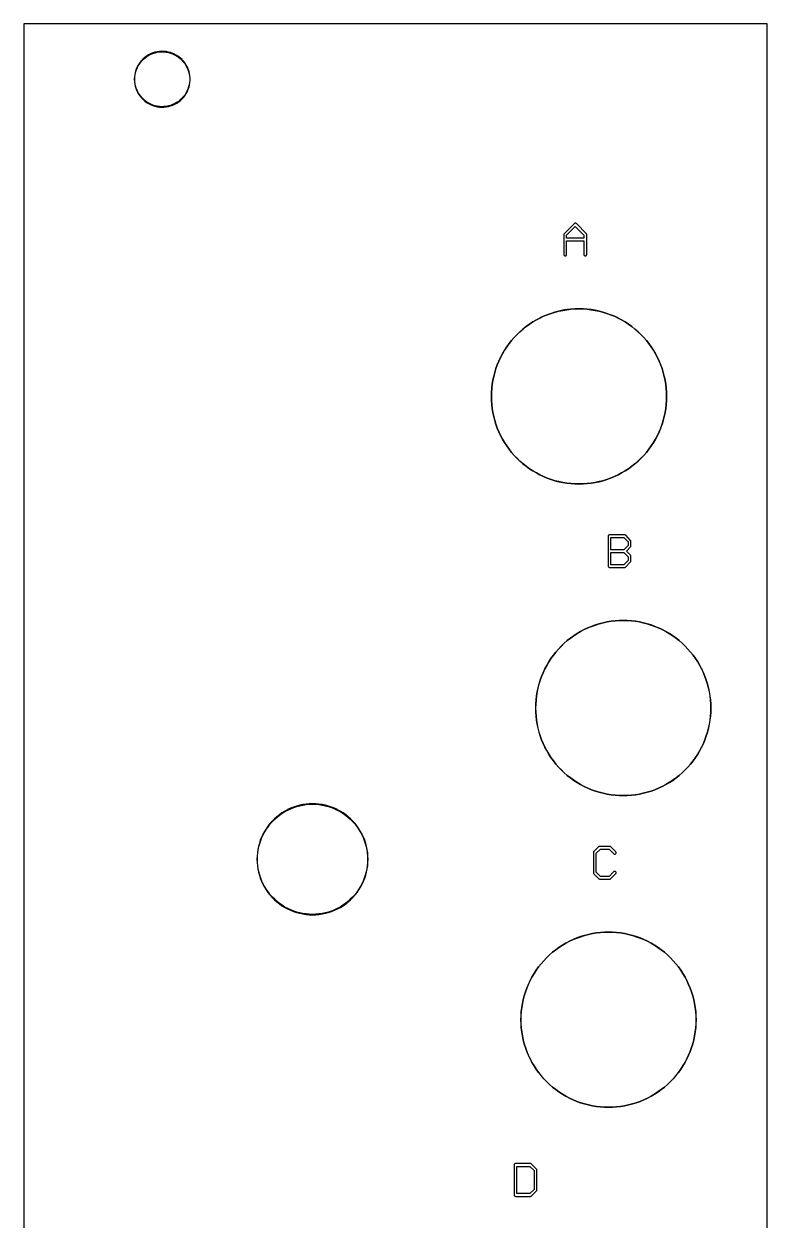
# Model space of a CAD drawing. Extents: x 7 to 47, y 9 to 138.
# Drawn here: x 6.9 to 47.2, y 72.9 to 137.8 of the extents above; entities that cross this region are included whole.
import ezdxf

# ---------------------------------------------------------------- set-up
doc = ezdxf.new("R2010")
doc.units = 0

msp = doc.modelspace()

# ---------------------------------------------------------------- linework, layer by layer
at = {"color": 5, "true_color": 0x0000ff}
msp.add_polyline3d([(47.19574, 9.25322, 0), (47.19574, 137.75436, 0), (6.89355, 137.75436, 0), (6.89355, 9.25322, 0), (47.19574, 9.25322, 0)], close=True, dxfattribs=at)
at = {"color": 34, "true_color": 0x008000}
for points in [[(6.89356, 9.25322, 0), (47.19574, 9.25322, 0), (47.19574, 137.75436, 0), (6.89356, 137.75436, 0), (6.89356, 9.25322, 0)], [(14.24177, 136.26083, 0), (14.11985, 136.24305, 0), (14.11593, 136.24243, 0), (13.99655, 136.21449, 0), (13.87971, 136.17893, 0), (13.76541, 136.13321, 0), (13.76187, 136.1314, 0), (13.65265, 136.07552, 0), (13.54851, 136.01203, 0), (13.45199, 135.93837, 0), (13.35801, 135.85709, 0), (13.26884, 135.76792, 0), (13.19264, 135.67393, 0), (13.12152, 135.57488, 0), (13.05802, 135.4682, 0), (13.05622, 135.46466, 0), (13.00542, 135.3529, 0), (12.9597, 135.2386, 0), (12.92668, 135.12176, 0), (12.90128, 135.00237, 0), (12.90065, 134.99846, 0), (12.88542, 134.87654, 0), (12.88034, 134.75461, 0), (12.88542, 134.6327, 0), (12.90065, 134.51077, 0), (12.90128, 134.50684, 0), (12.92668, 134.38747, 0), (12.9597, 134.27063, 0), (13.00542, 134.15633, 0), (13.05622, 134.04457, 0), (13.05802, 134.04103, 0), (13.12152, 133.93435, 0), (13.19264, 133.83528, 0), (13.26884, 133.74131, 0), (13.27165, 133.73849, 0), (13.27167, 133.73848, 0), (13.35801, 133.65214, 0), (13.45199, 133.57086, 0), (13.54851, 133.4972, 0), (13.65265, 133.43369, 0), (13.76187, 133.37782, 0), (13.76541, 133.37602, 0), (13.87971, 133.3303, 0), (13.99655, 133.29473, 0), (14.11593, 133.26679, 0), (14.11985, 133.26618, 0), (14.24177, 133.2484, 0), (14.3637, 133.24078, 0), (14.48562, 133.24331, 0), (14.60753, 133.25602, 0), (14.61146, 133.25664, 0), (14.73338, 133.2795, 0), (14.85022, 133.30998, 0), (14.96452, 133.35316, 0), (15.07628, 133.40396, 0), (15.07982, 133.40575, 0), (15.1865, 133.46418, 0), (15.2881, 133.53276, 0), (15.38462, 133.60896, 0), (15.47352, 133.69278, 0), (15.47633, 133.69559, 0), (15.55761, 133.78702, 0), (15.63381, 133.88355, 0), (15.69985, 133.98768, 0), (15.75573, 134.09691, 0), (15.75753, 134.10045, 0), (15.80833, 134.21221, 0), (15.84643, 134.32651, 0), (15.87691, 134.44589, 0), (15.89723, 134.56781, 0), (15.89785, 134.57173, 0), (15.90802, 134.69366, 0), (15.90802, 134.81557, 0), (15.89785, 134.9375, 0), (15.89723, 134.94142, 0), (15.87691, 135.06334, 0), (15.84643, 135.18271, 0), (15.80833, 135.29702, 0), (15.75753, 135.40878, 0), (15.75573, 135.41232, 0), (15.69985, 135.52153, 0), (15.63381, 135.62567, 0), (15.55761, 135.72219, 0), (15.47633, 135.81364, 0), (15.47352, 135.81645, 0), (15.38462, 135.90027, 0), (15.2881, 135.97647, 0), (15.1865, 136.04505, 0), (15.07982, 136.10346, 0), (15.07628, 136.10526, 0), (14.96452, 136.15607, 0), (14.85022, 136.19925, 0), (14.73338, 136.22972, 0), (14.61146, 136.25259, 0), (14.60753, 136.25322, 0), (14.48562, 136.26592, 0), (14.3637, 136.26845, 0), (14.24177, 136.26083, 0)], [(14.60627, 133.28129, 0), (14.48562, 133.26871, 0), (14.3637, 133.26618, 0), (14.24177, 133.2738, 0), (14.12325, 133.29108, 0), (14.0044, 133.31889, 0), (13.88756, 133.35445, 0), (13.77336, 133.40013, 0), (13.66758, 133.45425, 0), (13.56344, 133.51775, 0), (13.46692, 133.59141, 0), (13.37301, 133.67262, 0), (13.28939, 133.75624, 0), (13.21319, 133.85022, 0), (13.14207, 133.94927, 0), (13.07938, 134.0546, 0), (13.02957, 134.16417, 0), (12.98385, 134.27848, 0), (12.95083, 134.39532, 0), (12.92577, 134.51312, 0), (12.91082, 134.6327, 0), (12.90574, 134.75461, 0), (12.91082, 134.87654, 0), (12.92577, 134.99611, 0), (12.95083, 135.11391, 0), (12.98385, 135.23075, 0), (13.02957, 135.34504, 0), (13.0794, 135.45466, 0), (13.14207, 135.55994, 0), (13.21319, 135.65901, 0), (13.28939, 135.75299, 0), (13.37294, 135.83654, 0), (13.46692, 135.91782, 0), (13.56344, 135.99148, 0), (13.66758, 136.05498, 0), (13.77336, 136.1091, 0), (13.88756, 136.15477, 0), (14.0044, 136.19034, 0), (14.12325, 136.21815, 0), (14.24177, 136.23543, 0), (14.3637, 136.24305, 0), (14.48562, 136.24052, 0), (14.60615, 136.22796, 0), (14.72553, 136.20558, 0), (14.84237, 136.17509, 0), (14.95667, 136.13192, 0), (15.06694, 136.0818, 0), (15.17157, 136.02449, 0), (15.27317, 135.95592, 0), (15.36969, 135.87972, 0), (15.45672, 135.79766, 0), (15.53706, 135.70727, 0), (15.61326, 135.61075, 0), (15.6793, 135.50661, 0), (15.73343, 135.40081, 0), (15.78418, 135.28917, 0), (15.82228, 135.17487, 0), (15.85276, 135.05549, 0), (15.87248, 134.9372, 0), (15.88262, 134.81557, 0), (15.88262, 134.69366, 0), (15.87248, 134.57203, 0), (15.85276, 134.45374, 0), (15.82228, 134.33436, 0), (15.78418, 134.22005, 0), (15.73347, 134.1085, 0), (15.6793, 134.00262, 0), (15.61326, 133.89848, 0), (15.53706, 133.80196, 0), (15.45666, 133.71151, 0), (15.36969, 133.62951, 0), (15.27317, 133.55331, 0), (15.17157, 133.48473, 0), (15.06694, 133.42743, 0), (14.95667, 133.37731, 0), (14.84237, 133.33412, 0), (14.72553, 133.30365, 0), (14.60627, 133.28129, 0)], [(36.18923, 126.3793, 0), (36.1784, 126.35806, 0), (36.17467, 126.33451, 0), (36.17467, 125.24994, 0), (36.1784, 125.22639, 0), (36.18923, 125.20515, 0), (36.20609, 125.18829, 0), (36.22733, 125.17746, 0), (36.25087, 125.17374, 0), (36.27442, 125.17746, 0), (36.29566, 125.18829, 0), (36.31252, 125.20515, 0), (36.32335, 125.22639, 0), (36.32707, 125.24994, 0), (36.32707, 125.98654, 0), (37.26179, 125.98654, 0), (37.26179, 125.24994, 0), (37.26552, 125.22639, 0), (37.27635, 125.20515, 0), (37.29321, 125.18829, 0), (37.31445, 125.17746, 0), (37.33799, 125.17374, 0), (37.36154, 125.17746, 0), (37.38277, 125.18829, 0), (37.39964, 125.20515, 0), (37.41046, 125.22639, 0), (37.41419, 125.24994, 0), (37.41419, 126.33451, 0), (37.41046, 126.35806, 0), (37.39964, 126.3793, 0), (36.85609, 126.92284, 0), (36.85608, 126.92286, 0), (36.83921, 126.93972, 0), (36.81798, 126.95055, 0), (36.79444, 126.95427, 0), (36.77089, 126.95055, 0), (36.74965, 126.93972, 0), (36.18923, 126.3793, 0)], [(37.26179, 126.13894, 0), (36.32707, 126.13894, 0), (36.32707, 126.30428, 0), (36.79444, 126.77165, 0), (37.26179, 126.30429, 0), (37.26179, 126.13894, 0)], [(36.77666, 122.29973, 0), (36.55567, 122.28449, 0), (36.33977, 122.25909, 0), (36.33938, 122.25902, 0), (36.12093, 122.22346, 0), (35.90758, 122.17774, 0), (35.69422, 122.1244, 0), (35.48594, 122.05836, 0), (35.27765, 121.9847, 0), (35.077, 121.90088, 0), (34.87634, 121.8069, 0), (34.87599, 121.80672, 0), (34.68295, 121.70512, 0), (34.49499, 121.59336, 0), (34.30957, 121.47398, 0), (34.13177, 121.34444, 0), (33.95905, 121.20982, 0), (33.79395, 121.06504, 0), (33.63647, 120.91264, 0), (33.63619, 120.91236, 0), (33.48379, 120.75488, 0), (33.33901, 120.58978, 0), (33.20438, 120.41706, 0), (33.07485, 120.23926, 0), (32.95547, 120.05384, 0), (32.84371, 119.86588, 0), (32.84353, 119.86553, 0), (32.7421, 119.67284, 0), (32.74193, 119.67249, 0), (32.64795, 119.47183, 0), (32.56413, 119.27117, 0), (32.49047, 119.06289, 0), (32.42443, 118.85461, 0), (32.37109, 118.64125, 0), (32.32537, 118.42789, 0), (32.28981, 118.20945, 0), (32.28975, 118.20906, 0), (32.26435, 117.99316, 0), (32.24911, 117.77218, 0), (32.24403, 117.55373, 0), (32.24911, 117.3353, 0), (32.26435, 117.11432, 0), (32.28975, 116.89841, 0), (32.28981, 116.89802, 0), (32.32537, 116.67958, 0), (32.37109, 116.46622, 0), (32.42443, 116.25286, 0), (32.49047, 116.04458, 0), (32.56413, 115.8363, 0), (32.64795, 115.63564, 0), (32.74193, 115.43498, 0), (32.7421, 115.43463, 0), (32.84371, 115.24159, 0), (32.95547, 115.05363, 0), (33.07485, 114.86821, 0), (33.20438, 114.69041, 0), (33.33901, 114.51769, 0), (33.48379, 114.35259, 0), (33.63619, 114.19511, 0), (33.63647, 114.19483, 0), (33.79395, 114.04243, 0), (33.95905, 113.89765, 0), (34.13177, 113.76303, 0), (34.30957, 113.63349, 0), (34.49499, 113.51411, 0), (34.68295, 113.40235, 0), (34.87599, 113.30075, 0), (34.87634, 113.30057, 0), (35.077, 113.20659, 0), (35.27765, 113.12277, 0), (35.48594, 113.04911, 0), (35.69422, 112.98307, 0), (35.90758, 112.92973, 0), (36.12093, 112.88401, 0), (36.33938, 112.84845, 0), (36.33977, 112.84838, 0), (36.55567, 112.82299, 0), (36.77666, 112.80774, 0), (36.99508, 112.80266, 0), (37.21354, 112.80774, 0), (37.43452, 112.82299, 0), (37.65041, 112.84838, 0), (37.65081, 112.84845, 0), (37.86925, 112.88401, 0), (38.08261, 112.92973, 0), (38.29596, 112.98307, 0), (38.50425, 113.04911, 0), (38.71253, 113.12277, 0), (38.91319, 113.20659, 0), (39.11385, 113.30057, 0), (39.11419, 113.30075, 0), (39.30724, 113.40235, 0), (39.49519, 113.51411, 0), (39.68061, 113.63349, 0), (39.85842, 113.76303, 0), (40.03114, 113.89765, 0), (40.19624, 114.04243, 0), (40.35372, 114.19483, 0), (40.354, 114.19511, 0), (40.5064, 114.35259, 0), (40.65117, 114.51769, 0), (40.7858, 114.69041, 0), (40.91534, 114.86821, 0), (41.03472, 115.05363, 0), (41.14647, 115.24159, 0), (41.24808, 115.43463, 0), (41.24826, 115.43498, 0), (41.34223, 115.63564, 0), (41.42606, 115.8363, 0), (41.49972, 116.04458, 0), (41.56575, 116.25286, 0), (41.6191, 116.46622, 0), (41.66482, 116.67958, 0), (41.70038, 116.89802, 0), (41.70044, 116.89841, 0), (41.72584, 117.11432, 0), (41.74107, 117.3353, 0), (41.74616, 117.55373, 0), (41.74107, 117.77218, 0), (41.72584, 117.99316, 0), (41.70044, 118.20906, 0), (41.70038, 118.20945, 0), (41.66489, 118.42748, 0), (41.66489, 118.42749, 0), (41.66482, 118.42789, 0), (41.6191, 118.64125, 0), (41.56575, 118.85461, 0), (41.49972, 119.06289, 0), (41.42606, 119.27117, 0), (41.34223, 119.47183, 0), (41.24826, 119.67249, 0), (41.24808, 119.67284, 0), (41.14665, 119.86553, 0), (41.14647, 119.86588, 0), (41.03472, 120.05384, 0), (40.91534, 120.23926, 0), (40.7858, 120.41706, 0), (40.65117, 120.58978, 0), (40.5064, 120.75488, 0), (40.354, 120.91236, 0), (40.35372, 120.91264, 0), (40.19624, 121.06504, 0), (40.03114, 121.20982, 0), (39.85842, 121.34444, 0), (39.68061, 121.47398, 0), (39.49519, 121.59336, 0), (39.30724, 121.70512, 0), (39.11419, 121.80672, 0), (39.11385, 121.8069, 0), (38.91319, 121.90088, 0), (38.71253, 121.9847, 0), (38.50425, 122.05836, 0), (38.29596, 122.1244, 0), (38.08261, 122.17774, 0), (37.86925, 122.22346, 0), (37.65081, 122.25902, 0), (37.65041, 122.25909, 0), (37.43452, 122.28449, 0), (37.21354, 122.29973, 0), (36.99508, 122.30481, 0), (36.77666, 122.29973, 0)], [(37.43452, 112.82553, 0), (37.21354, 112.81029, 0), (36.99508, 112.8052, 0), (36.77666, 112.81029, 0), (36.55567, 112.82553, 0), (36.33977, 112.85093, 0), (36.33976, 112.85093, 0), (36.12173, 112.88642, 0), (35.90837, 112.93214, 0), (35.69501, 112.98548, 0), (35.48673, 113.05152, 0), (35.27845, 113.12518, 0), (35.07779, 113.209, 0), (34.8772, 113.30295, 0), (34.68444, 113.4044, 0), (34.49648, 113.51616, 0), (34.31106, 113.63554, 0), (34.13326, 113.76508, 0), (33.96054, 113.8997, 0), (33.79544, 114.04448, 0), (33.6381, 114.19674, 0), (33.48584, 114.35408, 0), (33.34106, 114.51918, 0), (33.20644, 114.6919, 0), (33.0769, 114.8697, 0), (32.95752, 115.05512, 0), (32.84576, 115.24308, 0), (32.74434, 115.43577, 0), (32.65036, 115.63643, 0), (32.56654, 115.83709, 0), (32.49288, 116.04537, 0), (32.42684, 116.25365, 0), (32.3735, 116.46701, 0), (32.32785, 116.67998, 0), (32.32777, 116.68037, 0), (32.29229, 116.8984, 0), (32.29229, 116.89841, 0), (32.26688, 117.11432, 0), (32.25165, 117.3353, 0), (32.24657, 117.55373, 0), (32.25165, 117.77218, 0), (32.26688, 117.99316, 0), (32.29229, 118.20906, 0), (32.32777, 118.4271, 0), (32.3735, 118.64046, 0), (32.42684, 118.85382, 0), (32.49288, 119.0621, 0), (32.56654, 119.27038, 0), (32.65036, 119.47104, 0), (32.74431, 119.67163, 0), (32.84576, 119.86439, 0), (32.95752, 120.05235, 0), (33.0769, 120.23777, 0), (33.20644, 120.41557, 0), (33.34106, 120.58829, 0), (33.48584, 120.75339, 0), (33.6381, 120.91073, 0), (33.79544, 121.06299, 0), (33.96054, 121.20777, 0), (34.13326, 121.34239, 0), (34.31106, 121.47193, 0), (34.49648, 121.59131, 0), (34.68444, 121.70307, 0), (34.8772, 121.80452, 0), (35.07779, 121.89847, 0), (35.27845, 121.98229, 0), (35.48673, 122.05595, 0), (35.69501, 122.12199, 0), (35.90837, 122.17533, 0), (36.12173, 122.22105, 0), (36.33976, 122.25654, 0), (36.33977, 122.25654, 0), (36.55567, 122.28195, 0), (36.77666, 122.29718, 0), (36.99508, 122.30227, 0), (37.21354, 122.29718, 0), (37.43452, 122.28195, 0), (37.65041, 122.25654, 0), (37.65043, 122.25654, 0), (37.86846, 122.22105, 0), (38.08182, 122.17533, 0), (38.29518, 122.12199, 0), (38.50345, 122.05595, 0), (38.71174, 121.98229, 0), (38.9124, 121.89847, 0), (39.11305, 121.80449, 0), (39.30575, 121.70307, 0), (39.49371, 121.59131, 0), (39.67913, 121.47193, 0), (39.85693, 121.34239, 0), (40.02964, 121.20777, 0), (40.19475, 121.06299, 0), (40.35209, 120.91073, 0), (40.50435, 120.75339, 0), (40.64913, 120.58829, 0), (40.78375, 120.41557, 0), (40.91329, 120.23777, 0), (41.03267, 120.05235, 0), (41.14443, 119.86439, 0), (41.24587, 119.67163, 0), (41.33983, 119.47104, 0), (41.42365, 119.27038, 0), (41.49731, 119.0621, 0), (41.56335, 118.85382, 0), (41.61669, 118.64046, 0), (41.66241, 118.4271, 0), (41.69792, 118.20895, 0), (41.72331, 117.99316, 0), (41.73854, 117.77218, 0), (41.74362, 117.55373, 0), (41.73854, 117.3353, 0), (41.72331, 117.11432, 0), (41.69792, 116.89852, 0), (41.66241, 116.68037, 0), (41.61669, 116.46701, 0), (41.56335, 116.25365, 0), (41.49731, 116.04537, 0), (41.42365, 115.83709, 0), (41.33983, 115.63643, 0), (41.24584, 115.43577, 0), (41.14443, 115.24308, 0), (41.03267, 115.05512, 0), (40.91329, 114.8697, 0), (40.78375, 114.6919, 0), (40.64913, 114.51918, 0), (40.50435, 114.35408, 0), (40.35209, 114.19674, 0), (40.19475, 114.04448, 0), (40.02964, 113.8997, 0), (39.85693, 113.76508, 0), (39.67913, 113.63554, 0), (39.49371, 113.51616, 0), (39.30575, 113.4044, 0), (39.11305, 113.30298, 0), (38.9124, 113.209, 0), (38.71174, 113.12518, 0), (38.50345, 113.05152, 0), (38.29518, 112.98548, 0), (38.08182, 112.93214, 0), (37.86846, 112.88642, 0), (37.65043, 112.85093, 0), (37.65041, 112.85093, 0), (37.43452, 112.82553, 0)], [(39.7974, 108.57577, 0), (39.80823, 108.59701, 0), (39.81196, 108.62055, 0), (39.81196, 108.89233, 0), (39.80823, 108.91588, 0), (39.7974, 108.93712, 0), (39.57253, 109.16412, 0), (39.7974, 109.39111, 0), (39.80823, 109.41235, 0), (39.81196, 109.4359, 0), (39.81196, 109.70513, 0), (39.80823, 109.72868, 0), (39.7974, 109.74992, 0), (39.52816, 110.0217, 0), (39.5113, 110.03856, 0), (39.49006, 110.04939, 0), (39.46652, 110.05311, 0), (38.65117, 110.05311, 0), (38.62763, 110.04939, 0), (38.60638, 110.03856, 0), (38.58953, 110.0217, 0), (38.5787, 110.00046, 0), (38.57497, 109.97691, 0), (38.57497, 108.35131, 0), (38.5787, 108.32777, 0), (38.58953, 108.30653, 0), (38.60638, 108.28967, 0), (38.62763, 108.27884, 0), (38.65117, 108.27511, 0), (39.46652, 108.27511, 0), (39.49006, 108.27884, 0), (39.5113, 108.28967, 0), (39.7974, 108.57577, 0)], [(39.43599, 109.24031, 0), (38.72737, 109.24031, 0), (38.72737, 109.90071, 0), (39.436, 109.90071, 0), (39.65956, 109.67504, 0), (39.65956, 109.46599, 0), (39.43599, 109.24031, 0)], [(39.43628, 108.42751, 0), (38.72737, 108.42751, 0), (38.72737, 109.08791, 0), (39.436, 109.08791, 0), (39.65956, 108.86224, 0), (39.65956, 108.65079, 0), (39.43628, 108.42751, 0)], [(39.17696, 105.40111, 0), (38.95597, 105.38587, 0), (38.74007, 105.36047, 0), (38.73968, 105.3604, 0), (38.52165, 105.32491, 0), (38.52164, 105.32491, 0), (38.52124, 105.32484, 0), (38.30787, 105.27912, 0), (38.09452, 105.22578, 0), (37.88624, 105.15974, 0), (37.67796, 105.08608, 0), (37.4773, 105.00226, 0), (37.27664, 104.90828, 0), (37.27629, 104.9081, 0), (37.08325, 104.8065, 0), (36.89529, 104.69474, 0), (36.70987, 104.57536, 0), (36.53206, 104.44582, 0), (36.35935, 104.3112, 0), (36.19424, 104.16642, 0), (36.03676, 104.01402, 0), (36.03649, 104.01374, 0), (35.88409, 103.85626, 0), (35.73931, 103.69116, 0), (35.60469, 103.51844, 0), (35.47515, 103.34064, 0), (35.35577, 103.15522, 0), (35.24401, 102.96726, 0), (35.24383, 102.96691, 0), (35.14241, 102.77422, 0), (35.14223, 102.77387, 0), (35.04825, 102.57321, 0), (34.96443, 102.37255, 0), (34.89077, 102.16427, 0), (34.82473, 101.95599, 0), (34.77138, 101.74263, 0), (34.72567, 101.52927, 0), (34.7256, 101.52887, 0), (34.7256, 101.52886, 0), (34.6901, 101.31083, 0), (34.69005, 101.31043, 0), (34.66465, 101.09454, 0), (34.64941, 100.87356, 0), (34.64432, 100.65512, 0), (34.64941, 100.43668, 0), (34.66465, 100.2157, 0), (34.69005, 99.9998, 0), (34.6901, 99.9994, 0), (34.72567, 99.78096, 0), (34.77138, 99.5676, 0), (34.82473, 99.35424, 0), (34.89077, 99.14596, 0), (34.96443, 98.93768, 0), (35.04825, 98.73702, 0), (35.14223, 98.53636, 0), (35.14241, 98.53601, 0), (35.24401, 98.34297, 0), (35.35577, 98.15501, 0), (35.47515, 97.96959, 0), (35.60469, 97.79179, 0), (35.73931, 97.61907, 0), (35.88409, 97.45397, 0), (35.88436, 97.45369, 0), (36.03649, 97.29649, 0), (36.03676, 97.29621, 0), (36.19424, 97.14381, 0), (36.35935, 96.99903, 0), (36.53206, 96.86441, 0), (36.70987, 96.73487, 0), (36.89529, 96.61549, 0), (37.08325, 96.50373, 0), (37.08359, 96.50355, 0), (37.27629, 96.40213, 0), (37.27664, 96.40195, 0), (37.4773, 96.30797, 0), (37.67796, 96.22415, 0), (37.88624, 96.15049, 0), (38.09452, 96.08445, 0), (38.30787, 96.03111, 0), (38.52124, 95.98539, 0), (38.52164, 95.98532, 0), (38.52165, 95.98532, 0), (38.73968, 95.94983, 0), (38.74007, 95.94976, 0), (38.95597, 95.92437, 0), (39.17696, 95.90912, 0), (39.39539, 95.90404, 0), (39.61384, 95.90912, 0), (39.83482, 95.92437, 0), (40.05072, 95.94976, 0), (40.05111, 95.94983, 0), (40.26914, 95.98532, 0), (40.26915, 95.98532, 0), (40.26955, 95.98539, 0), (40.4829, 96.03111, 0), (40.69627, 96.08445, 0), (40.90455, 96.15049, 0), (41.11283, 96.22415, 0), (41.31349, 96.30797, 0), (41.51415, 96.40195, 0), (41.5145, 96.40213, 0), (41.70754, 96.50373, 0), (41.8955, 96.61549, 0), (42.08092, 96.73487, 0), (42.25872, 96.86441, 0), (42.43144, 96.99903, 0), (42.59654, 97.14381, 0), (42.75402, 97.29621, 0), (42.7543, 97.29649, 0), (42.9067, 97.45397, 0), (43.05148, 97.61907, 0), (43.1861, 97.79179, 0), (43.31564, 97.96959, 0), (43.43502, 98.15501, 0), (43.54678, 98.34297, 0), (43.64838, 98.53601, 0), (43.64856, 98.53636, 0), (43.74254, 98.73702, 0), (43.82636, 98.93768, 0), (43.90002, 99.14596, 0), (43.96606, 99.35424, 0), (44.0194, 99.5676, 0), (44.06512, 99.78096, 0), (44.10068, 99.9994, 0), (44.10075, 99.9998, 0), (44.12615, 100.2157, 0), (44.14138, 100.43668, 0), (44.14646, 100.65512, 0), (44.14138, 100.87356, 0), (44.12615, 101.09454, 0), (44.10075, 101.31043, 0), (44.10068, 101.31083, 0), (44.06512, 101.52927, 0), (44.0194, 101.74263, 0), (43.96606, 101.95599, 0), (43.90002, 102.16427, 0), (43.82636, 102.37255, 0), (43.74254, 102.57321, 0), (43.64856, 102.77387, 0), (43.64838, 102.77422, 0), (43.54696, 102.96691, 0), (43.54678, 102.96726, 0), (43.43502, 103.15522, 0), (43.31564, 103.34064, 0), (43.1861, 103.51844, 0), (43.05148, 103.69116, 0), (42.9067, 103.85626, 0), (42.7543, 104.01374, 0), (42.75402, 104.01402, 0), (42.59654, 104.16642, 0), (42.43144, 104.3112, 0), (42.25872, 104.44582, 0), (42.08092, 104.57536, 0), (41.8955, 104.69474, 0), (41.70754, 104.8065, 0), (41.5145, 104.9081, 0), (41.51415, 104.90828, 0), (41.31349, 105.00226, 0), (41.11283, 105.08608, 0), (40.90455, 105.15974, 0), (40.69627, 105.22578, 0), (40.4829, 105.27912, 0), (40.26955, 105.32484, 0), (40.26915, 105.32491, 0), (40.26914, 105.32491, 0), (40.05111, 105.3604, 0), (40.05072, 105.36047, 0), (39.83482, 105.38587, 0), (39.61384, 105.40111, 0), (39.39539, 105.40619, 0), (39.17696, 105.40111, 0)], [(39.83482, 95.92691, 0), (39.61384, 95.91167, 0), (39.39539, 95.90659, 0), (39.17696, 95.91167, 0), (38.95597, 95.92691, 0), (38.74007, 95.95231, 0), (38.74006, 95.95231, 0), (38.52203, 95.9878, 0), (38.30867, 96.03352, 0), (38.09531, 96.08686, 0), (37.88703, 96.1529, 0), (37.67875, 96.22656, 0), (37.47809, 96.31038, 0), (37.2775, 96.40433, 0), (37.08473, 96.50578, 0), (36.89678, 96.61754, 0), (36.71136, 96.73692, 0), (36.53356, 96.86646, 0), (36.36084, 97.00108, 0), (36.19574, 97.14586, 0), (36.03826, 97.29826, 0), (35.88613, 97.45546, 0), (35.74136, 97.62056, 0), (35.60674, 97.79328, 0), (35.4772, 97.97108, 0), (35.35781, 98.1565, 0), (35.24606, 98.34446, 0), (35.14464, 98.53715, 0), (35.05066, 98.73781, 0), (34.96684, 98.93847, 0), (34.89318, 99.14675, 0), (34.82714, 99.35503, 0), (34.7738, 99.56839, 0), (34.72808, 99.78175, 0), (34.69258, 99.9998, 0), (34.66719, 100.2157, 0), (34.65195, 100.43668, 0), (34.64687, 100.65512, 0), (34.65195, 100.87356, 0), (34.66719, 101.09454, 0), (34.69257, 101.31035, 0), (34.72808, 101.52848, 0), (34.7738, 101.74184, 0), (34.82714, 101.9552, 0), (34.89318, 102.16348, 0), (34.96684, 102.37176, 0), (35.05066, 102.57242, 0), (35.14461, 102.77301, 0), (35.24606, 102.96577, 0), (35.35781, 103.15373, 0), (35.4772, 103.33915, 0), (35.60674, 103.51695, 0), (35.74136, 103.68967, 0), (35.88613, 103.85477, 0), (36.03826, 104.01197, 0), (36.19574, 104.16437, 0), (36.36084, 104.30915, 0), (36.53356, 104.44377, 0), (36.71136, 104.57331, 0), (36.89678, 104.69269, 0), (37.08473, 104.80445, 0), (37.2775, 104.9059, 0), (37.47809, 104.99985, 0), (37.67875, 105.08367, 0), (37.88703, 105.15733, 0), (38.09531, 105.22337, 0), (38.30867, 105.27671, 0), (38.52203, 105.32243, 0), (38.74006, 105.35792, 0), (38.74007, 105.35792, 0), (38.95597, 105.38332, 0), (39.17696, 105.39857, 0), (39.39539, 105.40364, 0), (39.61384, 105.39857, 0), (39.83482, 105.38332, 0), (40.05072, 105.35792, 0), (40.05073, 105.35792, 0), (40.26876, 105.32243, 0), (40.48212, 105.27671, 0), (40.69548, 105.22337, 0), (40.90376, 105.15733, 0), (41.11204, 105.08367, 0), (41.3127, 104.99985, 0), (41.51329, 104.9059, 0), (41.70604, 104.80445, 0), (41.89401, 104.69269, 0), (42.07943, 104.57331, 0), (42.25723, 104.44377, 0), (42.42995, 104.30915, 0), (42.59505, 104.16437, 0), (42.75239, 104.01211, 0), (42.90465, 103.85477, 0), (43.04943, 103.68967, 0), (43.18405, 103.51695, 0), (43.31359, 103.33915, 0), (43.43297, 103.15373, 0), (43.54473, 102.96577, 0), (43.64618, 102.77301, 0), (43.74013, 102.57242, 0), (43.82395, 102.37176, 0), (43.89761, 102.16348, 0), (43.96365, 101.9552, 0), (44.01699, 101.74184, 0), (44.06271, 101.52848, 0), (44.09822, 101.31035, 0), (44.12361, 101.09454, 0), (44.13885, 100.87356, 0), (44.14393, 100.65512, 0), (44.13885, 100.43668, 0), (44.12361, 100.2157, 0), (44.09821, 99.9998, 0), (44.06271, 99.78175, 0), (44.01699, 99.56839, 0), (43.96365, 99.35503, 0), (43.89761, 99.14675, 0), (43.82395, 98.93847, 0), (43.74013, 98.73781, 0), (43.64615, 98.53715, 0), (43.54473, 98.34446, 0), (43.43297, 98.1565, 0), (43.31359, 97.97108, 0), (43.18405, 97.79328, 0), (43.04943, 97.62056, 0), (42.90465, 97.45546, 0), (42.75239, 97.29812, 0), (42.59505, 97.14586, 0), (42.42995, 97.00108, 0), (42.25723, 96.86646, 0), (42.07943, 96.73692, 0), (41.89401, 96.61754, 0), (41.70604, 96.50578, 0), (41.51329, 96.40433, 0), (41.3127, 96.31038, 0), (41.11204, 96.22656, 0), (40.90376, 96.1529, 0), (40.69548, 96.08686, 0), (40.48212, 96.03352, 0), (40.26876, 95.9878, 0), (40.05073, 95.95231, 0), (40.05072, 95.95231, 0), (39.83482, 95.92691, 0)], [(24.73717, 90.38859, 0), (24.85401, 90.51813, 0), (24.96069, 90.65529, 0), (25.06229, 90.79753, 0), (25.15373, 90.94485, 0), (25.23501, 91.09979, 0), (25.23681, 91.10333, 0), (25.31047, 91.26081, 0), (25.37651, 91.42337, 0), (25.42985, 91.58847, 0), (25.47557, 91.75865, 0), (25.51113, 91.92883, 0), (25.51176, 91.93276, 0), (25.53715, 92.10547, 0), (25.5524, 92.2782, 0), (25.55748, 92.45346, 0), (25.5524, 92.62871, 0), (25.53715, 92.80144, 0), (25.51176, 92.97416, 0), (25.51113, 92.97808, 0), (25.47557, 93.14826, 0), (25.42985, 93.31844, 0), (25.37651, 93.48354, 0), (25.31047, 93.6461, 0), (25.23681, 93.80358, 0), (25.23501, 93.80712, 0), (25.15373, 93.95952, 0), (25.06229, 94.10938, 0), (24.96069, 94.25162, 0), (24.85401, 94.38878, 0), (24.73717, 94.51832, 0), (24.6099, 94.64559, 0), (24.48036, 94.76243, 0), (24.3432, 94.86911, 0), (24.20096, 94.97071, 0), (24.0511, 95.06215, 0), (23.8987, 95.14343, 0), (23.89516, 95.14523, 0), (23.73768, 95.21889, 0), (23.57512, 95.28493, 0), (23.41002, 95.33827, 0), (23.23984, 95.38399, 0), (23.06966, 95.41955, 0), (23.06574, 95.42018, 0), (22.89302, 95.44558, 0), (22.7203, 95.46081, 0), (22.54503, 95.46589, 0), (22.36978, 95.46081, 0), (22.19706, 95.44558, 0), (22.02434, 95.42018, 0), (22.02041, 95.41955, 0), (21.85023, 95.38399, 0), (21.68005, 95.33827, 0), (21.51495, 95.28493, 0), (21.35239, 95.21889, 0), (21.19491, 95.14523, 0), (21.19137, 95.14343, 0), (21.03643, 95.06215, 0), (20.8891, 94.97071, 0), (20.74687, 94.86911, 0), (20.60971, 94.76243, 0), (20.48017, 94.64559, 0), (20.35572, 94.52114, 0), (20.3557, 94.52113, 0), (20.3529, 94.51832, 0), (20.23605, 94.38878, 0), (20.12938, 94.25162, 0), (20.02778, 94.10938, 0), (19.93634, 93.95952, 0), (19.85506, 93.80712, 0), (19.85325, 93.80358, 0), (19.77959, 93.6461, 0), (19.71356, 93.48354, 0), (19.66022, 93.31844, 0), (19.6145, 93.14826, 0), (19.57894, 92.97808, 0), (19.5783, 92.97416, 0), (19.55292, 92.80144, 0), (19.53768, 92.62871, 0), (19.53259, 92.45346, 0), (19.53768, 92.2782, 0), (19.55292, 92.10547, 0), (19.5783, 91.93276, 0), (19.57894, 91.92883, 0), (19.6145, 91.75865, 0), (19.66022, 91.58847, 0), (19.71356, 91.42337, 0), (19.77959, 91.26081, 0), (19.85325, 91.10333, 0), (19.85506, 91.09979, 0), (19.93634, 90.94485, 0), (20.02778, 90.79753, 0), (20.12938, 90.65529, 0), (20.23605, 90.51813, 0), (20.3529, 90.38859, 0), (20.3557, 90.38578, 0), (20.35572, 90.38577, 0), (20.48017, 90.26132, 0), (20.60971, 90.14448, 0), (20.74687, 90.0378, 0), (20.8891, 89.9362, 0), (21.03643, 89.84476, 0), (21.19137, 89.76348, 0), (21.19491, 89.76168, 0), (21.35239, 89.68802, 0), (21.51495, 89.62198, 0), (21.68005, 89.56864, 0), (21.85023, 89.52292, 0), (22.02041, 89.48736, 0), (22.02434, 89.48674, 0), (22.19706, 89.46134, 0), (22.36978, 89.4461, 0), (22.54503, 89.44102, 0), (22.7203, 89.4461, 0), (22.89302, 89.46134, 0), (23.06574, 89.48674, 0), (23.06966, 89.48736, 0), (23.23984, 89.52292, 0), (23.41002, 89.56864, 0), (23.57512, 89.62198, 0), (23.73768, 89.68802, 0), (23.89516, 89.76168, 0), (23.8987, 89.76348, 0), (24.05364, 89.84476, 0), (24.20096, 89.9362, 0), (24.3432, 90.0378, 0), (24.48036, 90.14448, 0), (24.6099, 90.26132, 0), (24.73717, 90.38859, 0)], [(22.89302, 89.48674, 0), (22.7203, 89.4715, 0), (22.54503, 89.46641, 0), (22.36978, 89.4715, 0), (22.19706, 89.48674, 0), (22.02755, 89.51166, 0), (21.85808, 89.54707, 0), (21.6879, 89.59279, 0), (21.5228, 89.64613, 0), (21.36024, 89.71217, 0), (21.20376, 89.78536, 0), (21.05136, 89.86531, 0), (20.90403, 89.95675, 0), (20.7618, 90.05835, 0), (20.62464, 90.16503, 0), (20.4951, 90.28187, 0), (20.37335, 90.40362, 0), (20.2566, 90.53306, 0), (20.14993, 90.67022, 0), (20.04833, 90.81246, 0), (19.95689, 90.95978, 0), (19.87694, 91.11218, 0), (19.80375, 91.26866, 0), (19.73771, 91.43122, 0), (19.68437, 91.59632, 0), (19.63864, 91.7665, 0), (19.60324, 91.93598, 0), (19.5783, 92.10547, 0), (19.56308, 92.2782, 0), (19.55799, 92.45346, 0), (19.56308, 92.62871, 0), (19.5783, 92.80144, 0), (19.60323, 92.97091, 0), (19.63864, 93.14041, 0), (19.68437, 93.31059, 0), (19.73771, 93.47569, 0), (19.80375, 93.63825, 0), (19.87678, 93.79439, 0), (19.95689, 93.94459, 0), (20.04833, 94.09445, 0), (20.14993, 94.23669, 0), (20.2566, 94.37385, 0), (20.37335, 94.50329, 0), (20.4951, 94.62504, 0), (20.62464, 94.74188, 0), (20.7618, 94.84856, 0), (20.90403, 94.95016, 0), (21.05136, 95.0416, 0), (21.20376, 95.12155, 0), (21.36024, 95.19474, 0), (21.5228, 95.26078, 0), (21.6879, 95.31412, 0), (21.85808, 95.35984, 0), (22.02756, 95.39525, 0), (22.19706, 95.42018, 0), (22.36978, 95.43542, 0), (22.54503, 95.4405, 0), (22.7203, 95.43542, 0), (22.89302, 95.42018, 0), (23.06249, 95.39526, 0), (23.23199, 95.35984, 0), (23.40217, 95.31412, 0), (23.56727, 95.26078, 0), (23.72983, 95.19474, 0), (23.88597, 95.12171, 0), (24.03617, 95.0416, 0), (24.18603, 94.95016, 0), (24.32827, 94.84856, 0), (24.46543, 94.74188, 0), (24.59497, 94.62504, 0), (24.71662, 94.50339, 0), (24.83346, 94.37385, 0), (24.94014, 94.23669, 0), (25.04174, 94.09445, 0), (25.13318, 93.94459, 0), (25.21329, 93.79439, 0), (25.28632, 93.63825, 0), (25.35236, 93.47569, 0), (25.4057, 93.31059, 0), (25.45142, 93.14041, 0), (25.48684, 92.97091, 0), (25.51176, 92.80144, 0), (25.527, 92.62871, 0), (25.53208, 92.45346, 0), (25.527, 92.2782, 0), (25.51176, 92.10547, 0), (25.48683, 91.93598, 0), (25.45142, 91.7665, 0), (25.4057, 91.59632, 0), (25.35236, 91.43122, 0), (25.28632, 91.26866, 0), (25.21313, 91.11218, 0), (25.13318, 90.95978, 0), (25.04174, 90.81246, 0), (24.94014, 90.67022, 0), (24.83346, 90.53306, 0), (24.71662, 90.40352, 0), (24.59497, 90.28187, 0), (24.46543, 90.16503, 0), (24.32827, 90.05835, 0), (24.18603, 89.95675, 0), (24.03871, 89.86531, 0), (23.88631, 89.78536, 0), (23.72983, 89.71217, 0), (23.56727, 89.64613, 0), (23.40217, 89.59279, 0), (23.23199, 89.54707, 0), (23.06249, 89.51165, 0), (22.89302, 89.48674, 0)], [(38.12285, 93.15449, 0), (38.09931, 93.15077, 0), (38.07806, 93.13994, 0), (37.8063, 92.86817, 0), (37.80628, 92.86816, 0), (37.78943, 92.8513, 0), (37.77859, 92.83006, 0), (37.77487, 92.80652, 0), (37.77487, 91.72193, 0), (37.77859, 91.69839, 0), (37.78943, 91.67715, 0), (37.80628, 91.66029, 0), (37.8063, 91.66028, 0), (38.07806, 91.38851, 0), (38.09931, 91.37768, 0), (38.12285, 91.37396, 0), (38.66641, 91.37396, 0), (38.68996, 91.37768, 0), (38.7112, 91.38851, 0), (38.72806, 91.40537, 0), (38.9973, 91.67715, 0), (39.00813, 91.69839, 0), (39.01186, 91.72193, 0), (39.00813, 91.74548, 0), (38.9973, 91.76672, 0), (38.98044, 91.78358, 0), (38.9592, 91.79441, 0), (38.93566, 91.79813, 0), (38.91211, 91.79441, 0), (38.89087, 91.78358, 0), (38.87401, 91.76672, 0), (38.6359, 91.52636, 0), (38.15308, 91.52636, 0), (37.92727, 91.75217, 0), (37.92727, 92.77628, 0), (38.15308, 93.00209, 0), (38.6359, 93.00209, 0), (38.87401, 92.76173, 0), (38.89087, 92.74487, 0), (38.91211, 92.73404, 0), (38.93566, 92.73032, 0), (38.9592, 92.73404, 0), (38.98044, 92.74487, 0), (38.9973, 92.76173, 0), (39.00813, 92.78297, 0), (39.01186, 92.80652, 0), (39.00813, 92.83006, 0), (38.9973, 92.8513, 0), (38.72806, 93.12308, 0), (38.7112, 93.13994, 0), (38.68996, 93.15077, 0), (38.66641, 93.15449, 0), (38.12285, 93.15449, 0)], [(38.37684, 88.49995, 0), (38.15587, 88.48471, 0), (37.93998, 88.45931, 0), (37.93958, 88.45924, 0), (37.72155, 88.42375, 0), (37.72153, 88.42375, 0), (37.72114, 88.42368, 0), (37.50777, 88.37796, 0), (37.29442, 88.32462, 0), (37.08614, 88.25858, 0), (36.87786, 88.18492, 0), (36.6772, 88.1011, 0), (36.47654, 88.00712, 0), (36.47619, 88.00694, 0), (36.28315, 87.90534, 0), (36.09519, 87.79358, 0), (35.90977, 87.6742, 0), (35.73196, 87.54466, 0), (35.55925, 87.41004, 0), (35.39415, 87.26526, 0), (35.23666, 87.11286, 0), (35.23639, 87.11258, 0), (35.08399, 86.9551, 0), (34.93921, 86.79, 0), (34.80458, 86.61728, 0), (34.67505, 86.43948, 0), (34.55567, 86.25406, 0), (34.44391, 86.0661, 0), (34.44373, 86.06575, 0), (34.34231, 85.87306, 0), (34.34212, 85.87271, 0), (34.24815, 85.67205, 0), (34.16433, 85.47139, 0), (34.09067, 85.26311, 0), (34.02463, 85.05483, 0), (33.97129, 84.84147, 0), (33.92557, 84.62811, 0), (33.92551, 84.62772, 0), (33.89, 84.40967, 0), (33.88995, 84.40928, 0), (33.86455, 84.19338, 0), (33.84931, 83.9724, 0), (33.84423, 83.75395, 0), (33.84931, 83.53552, 0), (33.86455, 83.31453, 0), (33.88995, 83.09863, 0), (33.89, 83.09824, 0), (33.92557, 82.8798, 0), (33.97129, 82.66643, 0), (34.02463, 82.45308, 0), (34.09067, 82.2448, 0), (34.16433, 82.03652, 0), (34.24815, 81.83586, 0), (34.34212, 81.6352, 0), (34.34231, 81.63485, 0), (34.44391, 81.44181, 0), (34.55567, 81.25385, 0), (34.67505, 81.06843, 0), (34.80458, 80.89063, 0), (34.93921, 80.71791, 0), (35.08399, 80.5528, 0), (35.23639, 80.39533, 0), (35.23666, 80.39505, 0), (35.39415, 80.24265, 0), (35.55925, 80.09787, 0), (35.73196, 79.96325, 0), (35.90977, 79.83371, 0), (36.09519, 79.71433, 0), (36.28315, 79.60257, 0), (36.28349, 79.60239, 0), (36.47619, 79.50096, 0), (36.47654, 79.50078, 0), (36.6772, 79.4068, 0), (36.87786, 79.32299, 0), (37.08614, 79.24933, 0), (37.29442, 79.18329, 0), (37.50777, 79.12994, 0), (37.72114, 79.08423, 0), (37.72153, 79.08416, 0), (37.72155, 79.08416, 0), (37.93958, 79.04867, 0), (37.93998, 79.04861, 0), (38.15587, 79.0232, 0), (38.37684, 79.00796, 0), (38.5953, 79.00288, 0), (38.81373, 79.00796, 0), (39.0347, 79.0232, 0), (39.25062, 79.04861, 0), (39.25101, 79.04867, 0), (39.46904, 79.08416, 0), (39.46906, 79.08416, 0), (39.46945, 79.08423, 0), (39.68281, 79.12994, 0), (39.89617, 79.18329, 0), (40.10445, 79.24933, 0), (40.31273, 79.32299, 0), (40.51339, 79.4068, 0), (40.71405, 79.50078, 0), (40.7144, 79.50096, 0), (40.90744, 79.60257, 0), (41.0954, 79.71433, 0), (41.28082, 79.83371, 0), (41.45862, 79.96325, 0), (41.63134, 80.09787, 0), (41.79643, 80.24265, 0), (41.95392, 80.39505, 0), (41.9542, 80.39533, 0), (42.1066, 80.5528, 0), (42.25138, 80.71791, 0), (42.386, 80.89063, 0), (42.51554, 81.06843, 0), (42.63492, 81.25385, 0), (42.74668, 81.44181, 0), (42.84828, 81.63485, 0), (42.84846, 81.6352, 0), (42.94244, 81.83586, 0), (43.02626, 82.03652, 0), (43.09992, 82.2448, 0), (43.16596, 82.45308, 0), (43.2193, 82.66643, 0), (43.26502, 82.8798, 0), (43.30058, 83.09824, 0), (43.30065, 83.09863, 0), (43.32604, 83.31453, 0), (43.34128, 83.53552, 0), (43.34636, 83.75395, 0), (43.34128, 83.9724, 0), (43.32604, 84.19338, 0), (43.30065, 84.40928, 0), (43.30058, 84.40967, 0), (43.26508, 84.62772, 0), (43.26502, 84.62811, 0), (43.2193, 84.84147, 0), (43.16596, 85.05483, 0), (43.09992, 85.26311, 0), (43.02626, 85.47139, 0), (42.94244, 85.67205, 0), (42.84846, 85.87271, 0), (42.84828, 85.87306, 0), (42.74686, 86.06575, 0), (42.74668, 86.0661, 0), (42.63492, 86.25406, 0), (42.51554, 86.43948, 0), (42.386, 86.61728, 0), (42.25138, 86.79, 0), (42.1066, 86.9551, 0), (41.9542, 87.11258, 0), (41.95392, 87.11286, 0), (41.79672, 87.26498, 0), (41.79643, 87.26526, 0), (41.63134, 87.41004, 0), (41.45862, 87.54466, 0), (41.28082, 87.6742, 0), (41.0954, 87.79358, 0), (40.90744, 87.90534, 0), (40.7144, 88.00694, 0), (40.71405, 88.00712, 0), (40.51339, 88.1011, 0), (40.31273, 88.18492, 0), (40.10445, 88.25858, 0), (39.89617, 88.32462, 0), (39.68281, 88.37796, 0), (39.46945, 88.42368, 0), (39.46906, 88.42375, 0), (39.46904, 88.42375, 0), (39.25101, 88.45924, 0), (39.25062, 88.45931, 0), (39.0347, 88.48471, 0), (38.81373, 88.49995, 0), (38.5953, 88.50503, 0), (38.37684, 88.49995, 0)], [(39.0347, 79.02575, 0), (38.81373, 79.01051, 0), (38.5953, 79.00542, 0), (38.37684, 79.01051, 0), (38.15587, 79.02575, 0), (37.93998, 79.05115, 0), (37.93996, 79.05115, 0), (37.72193, 79.08664, 0), (37.50857, 79.13236, 0), (37.2952, 79.1857, 0), (37.08693, 79.25174, 0), (36.87865, 79.3254, 0), (36.67799, 79.40922, 0), (36.4774, 79.50317, 0), (36.28464, 79.60462, 0), (36.09668, 79.71638, 0), (35.91126, 79.83575, 0), (35.73346, 79.9653, 0), (35.56074, 80.09992, 0), (35.39564, 80.24469, 0), (35.2383, 80.39696, 0), (35.08603, 80.5543, 0), (34.94126, 80.71939, 0), (34.80664, 80.89212, 0), (34.6771, 81.06992, 0), (34.55772, 81.25534, 0), (34.44596, 81.44329, 0), (34.34454, 81.63599, 0), (34.25056, 81.83665, 0), (34.16673, 82.03731, 0), (34.09308, 82.24559, 0), (34.02704, 82.45386, 0), (33.9737, 82.66723, 0), (33.92798, 82.88059, 0), (33.89247, 83.09874, 0), (33.86708, 83.31453, 0), (33.85185, 83.53552, 0), (33.84677, 83.75395, 0), (33.85185, 83.9724, 0), (33.86708, 84.19338, 0), (33.89247, 84.40917, 0), (33.92798, 84.62732, 0), (33.9737, 84.84068, 0), (34.02704, 85.05404, 0), (34.09308, 85.26232, 0), (34.16673, 85.4706, 0), (34.25056, 85.67126, 0), (34.34451, 85.87185, 0), (34.44596, 86.06461, 0), (34.55772, 86.25257, 0), (34.6771, 86.43799, 0), (34.80664, 86.61579, 0), (34.94126, 86.78851, 0), (35.08603, 86.95361, 0), (35.23816, 87.11081, 0), (35.39564, 87.26321, 0), (35.56074, 87.40799, 0), (35.73346, 87.54261, 0), (35.91126, 87.67215, 0), (36.09668, 87.79153, 0), (36.28464, 87.90329, 0), (36.4774, 88.00474, 0), (36.67799, 88.09869, 0), (36.87865, 88.18251, 0), (37.08693, 88.25617, 0), (37.2952, 88.32221, 0), (37.50857, 88.37555, 0), (37.72193, 88.42127, 0), (37.94006, 88.45678, 0), (38.15587, 88.48217, 0), (38.37684, 88.4974, 0), (38.5953, 88.50249, 0), (38.81373, 88.4974, 0), (39.0347, 88.48217, 0), (39.25051, 88.45678, 0), (39.46866, 88.42127, 0), (39.68202, 88.37555, 0), (39.89538, 88.32221, 0), (40.10366, 88.25617, 0), (40.31194, 88.18251, 0), (40.5126, 88.09869, 0), (40.71319, 88.00474, 0), (40.90594, 87.90329, 0), (41.09391, 87.79153, 0), (41.27933, 87.67215, 0), (41.45713, 87.54261, 0), (41.62984, 87.40799, 0), (41.79495, 87.26321, 0), (41.95229, 87.11095, 0), (42.10455, 86.95361, 0), (42.24933, 86.78851, 0), (42.38395, 86.61579, 0), (42.51349, 86.43799, 0), (42.63287, 86.25257, 0), (42.74463, 86.06461, 0), (42.84608, 85.87185, 0), (42.94003, 85.67126, 0), (43.02385, 85.4706, 0), (43.09751, 85.26232, 0), (43.16355, 85.05404, 0), (43.21689, 84.84068, 0), (43.26261, 84.62732, 0), (43.29812, 84.40917, 0), (43.32351, 84.19338, 0), (43.33875, 83.9724, 0), (43.34383, 83.75395, 0), (43.33875, 83.53552, 0), (43.32351, 83.31453, 0), (43.29812, 83.09874, 0), (43.26261, 82.88059, 0), (43.21689, 82.66723, 0), (43.16355, 82.45386, 0), (43.09751, 82.24559, 0), (43.02385, 82.03731, 0), (42.94003, 81.83665, 0), (42.84605, 81.63599, 0), (42.74463, 81.44329, 0), (42.63287, 81.25534, 0), (42.51349, 81.06992, 0), (42.38395, 80.89212, 0), (42.24933, 80.71939, 0), (42.10455, 80.5543, 0), (41.95215, 80.39682, 0), (41.79495, 80.24469, 0), (41.62984, 80.09992, 0), (41.45713, 79.9653, 0), (41.27933, 79.83575, 0), (41.09391, 79.71638, 0), (40.90594, 79.60462, 0), (40.71319, 79.50317, 0), (40.5126, 79.40922, 0), (40.31194, 79.3254, 0), (40.10366, 79.25174, 0), (39.89538, 79.1857, 0), (39.68202, 79.13236, 0), (39.46866, 79.08664, 0), (39.25063, 79.05115, 0), (39.25062, 79.05115, 0), (39.0347, 79.02575, 0)], [(34.69962, 74.47627, 0), (34.71045, 74.49751, 0), (34.71418, 74.52105, 0), (34.71418, 75.60563, 0), (34.71045, 75.62918, 0), (34.69962, 75.65042, 0), (34.41098, 75.93906, 0), (34.38974, 75.94989, 0), (34.3662, 75.95361, 0), (33.55086, 75.95361, 0), (33.52731, 75.94989, 0), (33.50607, 75.93906, 0), (33.48921, 75.9222, 0), (33.47838, 75.90096, 0), (33.47466, 75.87741, 0), (33.47466, 74.24928, 0), (33.47838, 74.22573, 0), (33.48921, 74.20449, 0), (33.50607, 74.18763, 0), (33.52731, 74.1768, 0), (33.55086, 74.17308, 0), (34.3662, 74.17308, 0), (34.38974, 74.1768, 0), (34.41098, 74.18763, 0), (34.69962, 74.47627, 0)], [(34.33597, 74.32548, 0), (33.62706, 74.32548, 0), (33.62706, 75.80121, 0), (34.33596, 75.80121, 0), (34.56178, 75.57539, 0), (34.56178, 74.55129, 0), (34.33597, 74.32548, 0)]]:
    msp.add_polyline3d(points, close=True, dxfattribs=at)

doc.saveas('drawing.dxf')
